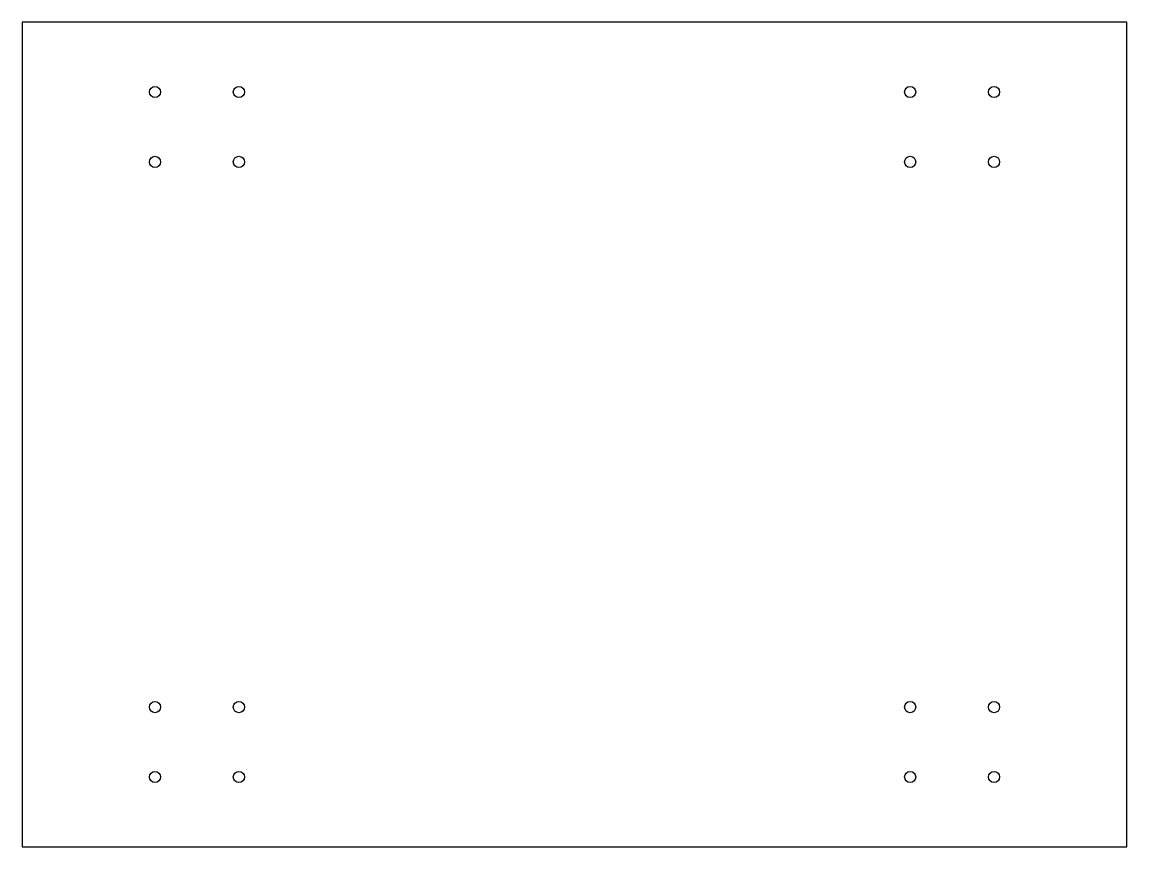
# Model space of a CAD drawing. Header units: millimetres. Extents: x 494 to 2469, y 502 to 1977.
import ezdxf

# ---------------------------------------------------------------- set-up
doc = ezdxf.new("R2010")
doc.units = ezdxf.units.MM
doc.header["$LTSCALE"] = 5

msp = doc.modelspace()

# ---------------------------------------------------------------- linework, layer by layer
at = {"color": 7, "linetype": 'Continuous', "lineweight": 25}
for p, q in [((493.7, 1976.7), (493.7, 501.7)), ((2468.7, 1976.7), (493.7, 1976.7)), ((2468.7, 501.7), (2468.7, 1976.7)), ((493.7, 501.7), (2468.7, 501.7))]:
    msp.add_line(p, q, dxfattribs=at)
for centre in [(731.2, 1851.7), (881.2, 1851.7), (2081.2, 1851.7), (2231.2, 1851.7), (731.2, 1726.7), (881.2, 1726.7), (2081.2, 1726.7), (2231.2, 1726.7), (731.2, 751.7), (881.2, 751.7), (2081.2, 751.7), (2231.2, 751.7), (731.2, 626.7), (881.2, 626.7), (2081.2, 626.7), (2231.2, 626.7)]:
    msp.add_circle(centre, 10, dxfattribs=at)

doc.saveas('drawing.dxf')
